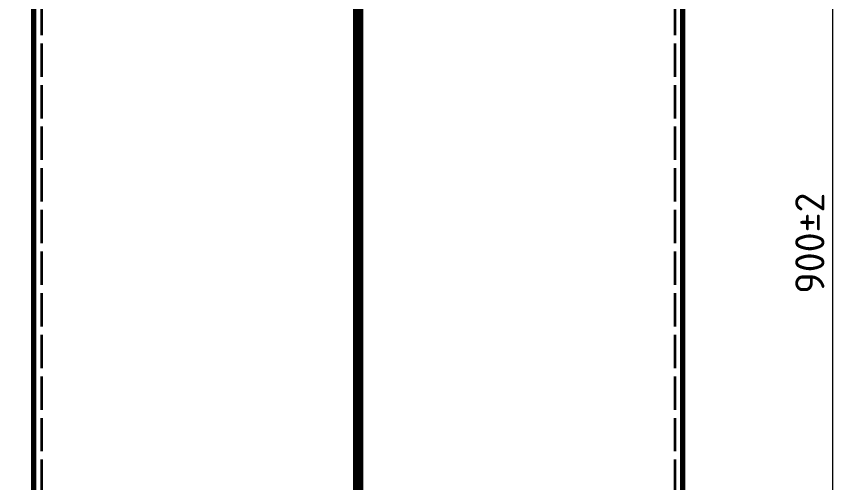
# Model space of a CAD drawing. Header units: millimetres. Extents: x 0 to 1554, y 0 to 420.
# Drawn here: x 75.7 to 175.8, y 212.8 to 268.8 of the extents above; entities that cross this region are included whole.
import ezdxf

# ---------------------------------------------------------------- set-up
doc = ezdxf.new("R2010")
doc.units = ezdxf.units.MM
doc.linetypes.add('IRAM-E-TRAZOS', pattern=[5, 4, -1])
doc.linetypes.add('IRAM-F-TRAZO-PUNTO', pattern=[20, 15, -2, 1, -2])
for name, color, linetype, lineweight in [('01-VISIBLE', 7, 'CONTINUOUS', 70), ('02-OCULTA', 4, 'IRAM-E-TRAZOS', 35), ('03-EJE', 1, 'IRAM-F-TRAZO-PUNTO', 18), ('04-COTA', 3, 'CONTINUOUS', 18)]:
    doc.layers.add(name, color=color, linetype=linetype, lineweight=lineweight)
doc.styles.add('ISO3098', font='isocpeur.ttf')
doc.dimstyles.new('FLAMA-IRAM', dxfattribs={"dimtxt": 3.5, "dimasz": 3.5, "dimexe": 2, "dimexo": 1.5, "dimgap": 1, "dimtad": 1, "dimdec": 1, "dimtxsty": 'ISO3098', "dimblk": 'IRAM_FLECHA', "dimblk1": 'IRAM_FLECHA', "dimblk2": 'IRAM_FLECHA', "dimcen": 2.5, "dimclrd": 256, "dimclre": 256, "dimclrt": 256, "dimazin": 3, "dimtfac": 1, "dimtmove": 0, "dimatfit": 3, "dimlwd": 18, "dimlwe": 18})

# ---------------------------------------------------------------- blocks, each defined once
blk = doc.blocks.new('IRAM_FLECHA')
blk.add_solid([(0, 0), (-1, 0.125), (-1, -0.125)])

msp = doc.modelspace()

# ---------------------------------------------------------------- linework, layer by layer
at = {"layer": '01-VISIBLE'}
for p, q in [((77.75, 151.552), (77.75, 331.552)), ((116.45, 151.752), (116.45, 331.352)), ((117.05, 151.752), (117.05, 331.352)), ((155.75, 151.552), (155.75, 331.552))]:
    msp.add_line(p, q, dxfattribs=at)
at = {"layer": '02-OCULTA'}
for p, q in [((78.7, 151.552), (78.7, 331.552)), ((116.45, 151.752), (116.45, 331.352)), ((117.05, 151.752), (117.05, 331.352)), ((154.8, 151.552), (154.8, 331.552))]:
    msp.add_line(p, q, dxfattribs=at)
at = {"layer": '03-EJE'}
msp.add_line((116.75, 125.172), (116.75, 364.828), dxfattribs=at)

# ---------------------------------------------------------------- dimensions: what is measured, and where the dimension line sits
at = {"layer": '04-COTA'}
for base, p1, p2 in [((59.75, 125.972), (77.75, 125.972), (107.95, 364.028)), ((173.75, 151.552), (155.75, 151.552), (155.75, 331.552))]:
    msp.add_linear_dim(base=base, p1=p1, p2=p2, angle=90, text='<>±2', dimstyle='FLAMA-IRAM', override={"dimlfac": 5}, dxfattribs=at).render()

doc.saveas('drawing.dxf')
